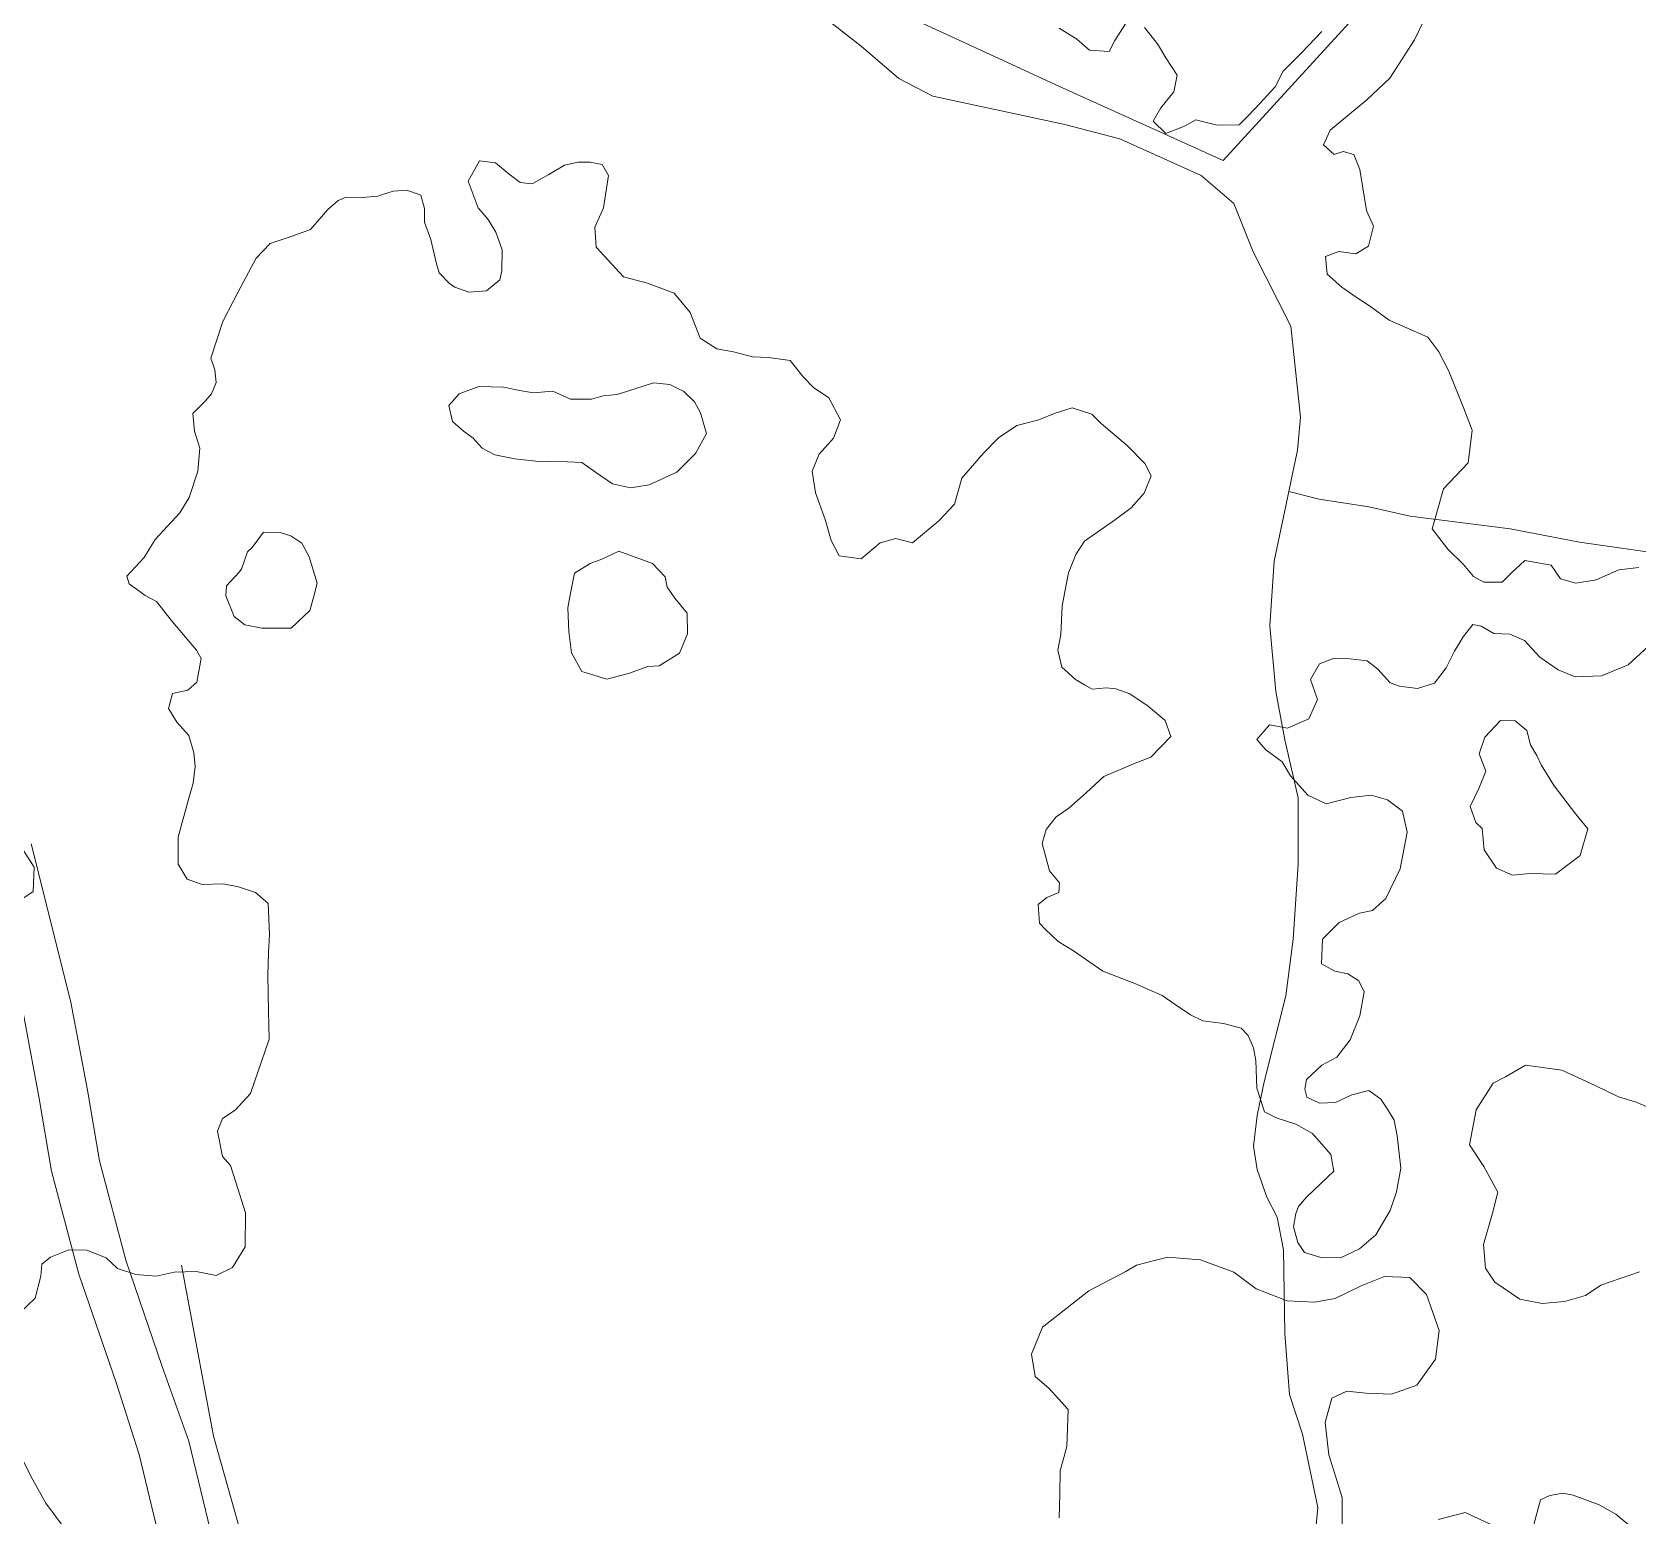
# Model space of a CAD drawing. Header units: metres. Extents: x 4652992 to 4879070, y 2074171 to 2309877.
# Drawn here: x 4653760 to 4653858.6, y 2307623.4 to 2307714.5 of the extents above; entities that cross this region are included whole.
import ezdxf

# ---------------------------------------------------------------- set-up
doc = ezdxf.new("R2010")
doc.units = ezdxf.units.M
doc.header["$MEASUREMENT"] = 0
doc.linetypes.add('DGN Style 3', pattern=[92.779933, 66.271381, -26.508552])
for name, color, linetype, lineweight in [('Level 1', 2, 'Continuous', 0), ('Level 19', 38, 'DGN Style 3', 0), ('Level 37', 3, 'Continuous', 0), ('Level 40', 1, 'Continuous', 0)]:
    doc.layers.add(name, color=color, linetype=linetype, lineweight=lineweight)

msp = doc.modelspace()

# ---------------------------------------------------------------- linework, layer by layer
at = {"layer": 'Level 1'}
for points in [[(4653838.16028, 2307615.544924, 1367.25), (4653838.946718, 2307623.958681, 1366.7875), (4653838.022097, 2307628.458132, 1366.4625), (4653837.224673, 2307630.903933, 1366.3625), (4653836.919131, 2307634.63373, 1366.1625), (4653836.855288, 2307639.784304, 1365.775), (4653836.4657, 2307641.782473, 1365.525), (4653835.829104, 2307643.000307, 1365.3875), (4653835.239321, 2307644.707888, 1365.175), (4653835.010683, 2307646.144472, 1365.025), (4653835.234926, 2307648.013125, 1364.875), (4653835.669131, 2307650.086916, 1364.75), (4653836.99872, 2307655.366884, 1364.5875), (4653837.446291, 2307658.838503, 1364.5125), (4653837.742678, 2307663.456301, 1364.2625), (4653837.755312, 2307667.521303, 1363.9375), (4653836.937075, 2307671.093325, 1363.6125), (4653836.382082, 2307674.052309, 1363.5375), (4653835.997072, 2307678.089907, 1363.5375), (4653836.266482, 2307682.04468, 1363.5375), (4653837.165124, 2307686.332503, 1363.5375), (4653837.413143, 2307687.515915, 1363.5375), (4653837.697878, 2307688.874514, 1363.5375), (4653837.894094, 2307690.882373, 1363.5375), (4653837.306718, 2307696.475014, 1363.5375), (4653834.991609, 2307701.039086, 1363.5375), (4653833.800982, 2307704.015655, 1363.5375), (4653831.785891, 2307705.719729, 1363.5375), (4653826.799685, 2307707.986086, 1363.5375), (4653823.410525, 2307708.856509, 1363.5125), (4653815.304079, 2307710.603884, 1363.1625), (4653813.229587, 2307711.688587, 1362.488819), (4653810.914478, 2307713.672966, 1362.4625), (4653806.350406, 2307717.244848, 1361.9125)], [(4653875.311281, 2307681.15552, 1373.5387), (4653868.741518, 2307681.802309, 1370.0512), (4653860.620486, 2307682.419924, 1368.2887), (4653855.020693, 2307683.218691, 1366.6887), (4653850.776308, 2307684.033083, 1366.1762), (4653844.632163, 2307684.823403, 1365.1512), (4653842.085544, 2307685.385643, 1364.422807), (4653839.042829, 2307685.848665, 1363.537512), (4653837.165124, 2307686.332503, 1363.5375)]]:
    msp.add_polyline3d(points, dxfattribs=at)
at = {"layer": 'Level 19', "linetype": 'DGN Style 3'}
for points in [[(4653771.467506, 2307620.36035, 1376.75578), (4653769.614849, 2307628.031298, 1376.267499), (4653767.992421, 2307632.622018, 1376.050312), (4653765.746078, 2307639.152588, 1375.486069), (4653764.12881, 2307645.250342, 1375.170591), (4653763.392021, 2307649.587826, 1374.993234), (4653762.376126, 2307654.980041, 1374.820187), (4653759.934022, 2307664.701, 1374.031073)], [(4653759.444634, 2307654.336275, 1374.601733), (4653760.438899, 2307649.058869, 1374.896432), (4653761.19405, 2307644.613284, 1375.130583), (4653762.874049, 2307638.279011, 1375.504037), (4653765.159663, 2307631.634272, 1376.006646), (4653766.575751, 2307627.207866, 1376.258664), (4653768.353175, 2307619.848424, 1376.754838)]]:
    msp.add_polyline3d(points, dxfattribs=at)
at = {"layer": 'Level 37'}
for points in [[(4653880.251207, 2307726.218678, 1380.008911), (4653865.539608, 2307728.174963, 1378.688531), (4653858.246118, 2307726.976106, 1377.488531), (4653843.974125, 2307718.492437, 1371.488531), (4653833.132327, 2307706.653261, 1365.888531), (4653823.047788, 2307711.200861, 1365.888531), (4653808.388871, 2307717.979503, 1364.088531), (4653803.182286, 2307722.497749, 1363.888531), (4653802.726639, 2307725.194639, 1363.888531), (4653801.112508, 2307726.585508, 1364.188531), (4653800.826374, 2307728.320392, 1364.188531), (4653799.904075, 2307734.183396, 1364.588531), (4653799.850668, 2307735.302988, 1364.803681), (4653799.730314, 2307737.826046, 1365.288531), (4653798.190657, 2307745.001871, 1365.788531), (4653796.151938, 2307754.379854, 1366.288531), (4653797.136684, 2307756.519194, 1366.288531), (4653791.440587, 2307762.289909, 1367.088531)], [(4653769.160976, 2307638.836552, 1378.621088), (4653771.136764, 2307628.334341, 1378.521088), (4653773.979882, 2307618.257157, 1378.721088)]]:
    msp.add_polyline3d(points, dxfattribs=at)
at = {"layer": 'Level 40', "color": 3, "elevation": 1373.8, "flags": 128}
msp.add_lwpolyline([(4653794.993992, 2307682.17956), (4653796.02225, 2307682.65852), (4653798.092005, 2307681.914046), (4653798.868365, 2307681.082454), (4653799.004295, 2307680.461015), (4653799.46829, 2307679.775479), (4653800.228862, 2307678.862056), (4653800.238941, 2307677.585387), (4653799.75694, 2307676.404809), (4653798.501931, 2307675.630077), (4653797.814286, 2307675.594373), (4653796.622064, 2307675.147238), (4653795.281419, 2307674.814022), (4653793.75413, 2307675.282171), (4653793.122534, 2307676.425462), (4653792.948377, 2307677.734454), (4653792.887743, 2307679.191274), (4653793.060866, 2307680.092434), (4653793.296939, 2307681.321269), (4653794.259002, 2307681.898231), (4653794.993992, 2307682.17956)], dxfattribs=at)
at = {"layer": 'Level 40', "color": 3}
for points in [[(4653845.52765, 2307715.372089, 1372.9), (4653844.897732, 2307714.05925, 1372.9), (4653843.378099, 2307711.700421, 1371.4), (4653841.974432, 2307710.368309, 1369.9), (4653839.703246, 2307708.51214, 1368.4), (4653839.300046, 2307707.601389, 1368.4), (4653839.949711, 2307707.016905, 1368.4), (4653840.519863, 2307707.209528, 1368.4), (4653841.166442, 2307707.0064, 1368.4), (4653841.52547, 2307706.098292, 1368.4), (4653841.953173, 2307703.570795, 1368.1), (4653842.375189, 2307702.620297, 1366.9), (4653842.06186, 2307701.384384, 1366.9), (4653841.286902, 2307700.925886, 1366.9), (4653840.24277, 2307701.054424, 1366.9), (4653839.422361, 2307700.757442, 1366.9), (4653839.519186, 2307699.669904, 1366.9), (4653840.436416, 2307698.879403, 1366.9), (4653841.308237, 2307698.25048, 1366.9), (4653842.126105, 2307697.727947, 1367.5), (4653843.33106, 2307696.844741, 1368.7), (4653845.715956, 2307695.797799, 1369.6), (4653846.381303, 2307694.907326, 1369.6), (4653846.990459, 2307693.723901, 1369.6), (4653847.915738, 2307691.414576, 1369.6), (4653848.423524, 2307690.09911, 1369.6), (4653848.190913, 2307688.092743, 1369.6), (4653846.667914, 2307686.491026, 1369.6), (4653845.970703, 2307684.043415, 1369.6), (4653846.946142, 2307682.78843, 1369.6), (4653847.904449, 2307681.840858, 1369.6), (4653848.524572, 2307681.111501, 1369.6), (4653849.141633, 2307680.762757, 1369.6), (4653850.282332, 2307680.767537, 1369.6), (4653850.84809, 2307681.340779, 1369.6), (4653851.675633, 2307682.090736, 1369.6), (4653853.281827, 2307681.807085, 1370.2), (4653853.867773, 2307680.964349, 1370.8), (4653854.803879, 2307680.705289, 1370.8), (4653856.057227, 2307680.915061, 1370.8), (4653857.440528, 2307681.523082, 1371.7), (4653858.677979, 2307681.659516, 1371.7)], [(4653823.072158, 2307714.772919, 1370.5), (4653824.149, 2307714.102389, 1370.2), (4653824.92995, 2307713.417106, 1370.2), (4653826.130388, 2307713.333169, 1370.2), (4653826.490681, 2307714.022076, 1370.2), (4653827.141, 2307715.033806, 1370.2)], [(4653828.313183, 2307714.803407, 1370.2), (4653829.111017, 2307713.810982, 1370.2), (4653829.629849, 2307712.949382, 1370.2), (4653830.308166, 2307711.889087, 1369), (4653830.111177, 2307710.862378, 1369), (4653829.313016, 2307709.877625, 1369), (4653828.850596, 2307709.055196, 1369), (4653829.61869, 2307708.295533, 1369), (4653830.772715, 2307708.753827, 1369), (4653831.45825, 2307709.15189, 1369), (4653832.764959, 2307708.819157, 1369), (4653834.129222, 2307708.845398, 1368.4), (4653834.696534, 2307709.419418, 1368.4), (4653835.365412, 2307710.125778, 1368.4), (4653836.340941, 2307711.164079, 1369.3), (4653836.831047, 2307712.132493, 1369.3), (4653837.963914, 2307713.278728, 1369.3), (4653839.210135, 2307714.560097, 1370.2)], [(4653859.734143, 2307677.265662, 1372.6), (4653858.009807, 2307675.677732, 1372), (4653856.369222, 2307675.014415, 1372), (4653854.767391, 2307674.949116, 1372), (4653853.715032, 2307675.38205, 1372), (4653852.593082, 2307676.15427, 1371.1), (4653851.651201, 2307677.172513, 1371.1), (4653850.743353, 2307677.577554, 1371.1), (4653849.765421, 2307677.617187, 1371.1), (4653848.992178, 2307678.070717, 1370.5), (4653848.480173, 2307678.170866, 1370.5), (4653847.886968, 2307677.416465, 1369.9), (4653847.338434, 2307676.536141, 1369.9), (4653846.835025, 2307675.495017, 1369.9), (4653846.125972, 2307674.570025, 1369.9), (4653845.075796, 2307674.243486, 1369.9), (4653843.963325, 2307674.384957, 1369.9), (4653843.391505, 2307674.572706, 1369.9), (4653842.641475, 2307675.422336, 1370.2), (4653841.979597, 2307675.931462, 1370.2), (4653840.940643, 2307676.058626, 1370.2), (4653839.960804, 2307676.098277, 1370.2), (4653839.057159, 2307675.743252, 1370.2), (4653838.49453, 2307674.789853, 1370.2), (4653838.942947, 2307673.562886, 1370.2), (4653838.411419, 2307672.375491, 1370.2), (4653837.085389, 2307671.799003, 1370.2), (4653835.986934, 2307672.013586, 1370.2), (4653835.204484, 2307671.102935, 1370.2), (4653835.765312, 2307670.461652, 1370.2), (4653836.765506, 2307669.734581, 1370.2), (4653837.284167, 2307668.873688, 1370.2), (4653838.346493, 2307667.678794, 1370.2), (4653839.461875, 2307667.157206, 1370.2), (4653840.979293, 2307667.544539, 1370.2), (4653842.220817, 2307667.681883, 1370.2), (4653843.231644, 2307667.408563, 1370.2), (4653844.158216, 2307666.696025, 1370.2), (4653844.44608, 2307665.4247, 1370.2), (4653844.179461, 2307664.033767, 1370.2), (4653844.011067, 2307663.155268, 1370.2), (4653843.133787, 2307661.351774, 1370.2), (4653842.306526, 2307660.601735, 1370.2), (4653841.518296, 2307660.451667, 1370.2), (4653840.265697, 2307659.860456, 1370.2), (4653839.235697, 2307658.845978, 1370.2), (4653839.174603, 2307657.338694, 1370.2), (4653839.997087, 2307656.874527, 1370.2), (4653840.802465, 2307656.717534, 1370.2), (4653841.47845, 2307656.281944, 1370.2), (4653841.805432, 2307655.610572, 1370.2), (4653841.524721, 2307654.146173, 1370.2), (4653840.937113, 2307652.665571, 1370.2), (4653840.126795, 2307651.608078, 1370.2), (4653839.195035, 2307651.105907, 1370.2), (4653838.266252, 2307650.223294, 1370.2), (4653838.15394, 2307649.637446, 1370.2), (4653838.289385, 2307649.155285, 1370.2), (4653839.052742, 2307648.778774, 1370.2), (4653840.046729, 2307648.813139, 1370.2), (4653841.05166, 2307649.30111, 1370.2), (4653842.087634, 2307649.555126, 1370.2), (4653842.822753, 2307649.032205, 1370.2), (4653843.236954, 2307648.419878, 1370.2), (4653843.637114, 2307647.734342, 1370.2), (4653843.834725, 2307646.784438, 1370.2), (4653844.057253, 2307644.799272, 1370.5), (4653843.776708, 2307643.335478, 1370.5), (4653843.405924, 2307642.192886, 1370.5), (4653842.511908, 2307640.696482, 1370.5), (4653841.510534, 2307639.828261, 1370.5), (4653840.345665, 2307639.295475, 1370.5), (4653839.132554, 2307639.303533, 1370.5), (4653838.136515, 2307639.617482, 1369.6), (4653837.721811, 2307640.230372, 1369.6), (4653837.45066, 2307641.195553, 1369.6), (4653837.60524, 2307642.001909, 1369.6), (4653837.762853, 2307642.42748, 1369.6), (4653838.255799, 2307643.015929, 1369.6), (4653839.932973, 2307644.599418, 1369), (4653839.749027, 2307645.624517, 1369), (4653838.625511, 2307646.908588, 1369), (4653837.595428, 2307647.489594, 1369), (4653836.449718, 2307647.864807, 1369), (4653835.684857, 2307648.242008, 1369), (4653835.204353, 2307649.705513, 1369), (4653835.150492, 2307651.407016, 1369.9), (4653834.995646, 2307652.182073, 1370.5), (4653834.682725, 2307652.926456, 1370.5), (4653834.240443, 2307653.392297, 1370.5), (4653833.156297, 2307653.679427, 1370.5), (4653831.898115, 2307653.832323, 1371.1), (4653831.135488, 2307654.20851, 1371.1), (4653830.195431, 2307654.846907, 1371.1), (4653829.387624, 2307655.383682, 1371.1), (4653827.710933, 2307656.118864, 1371.4), (4653825.74925, 2307656.890969, 1372.3), (4653823.9527, 2307658.130883, 1372.9), (4653823.000828, 2307658.694823, 1372.9), (4653822.236886, 2307659.449217, 1372.9), (4653821.854902, 2307659.826426, 1372.9), (4653821.772882, 2307660.97774, 1372.9), (4653822.308835, 2307661.40306, 1372.9), (4653823.049747, 2307661.712712, 1372.9), (4653823.088727, 2307662.31059, 1372.9), (4653822.470781, 2307663.036582, 1372.9), (4653822.034781, 2307664.711032, 1372.9), (4653822.275741, 2307665.572257, 1372.9), (4653822.881654, 2307666.362254, 1372.9), (4653823.66452, 2307666.890638, 1372.9), (4653824.732764, 2307667.821676, 1372), (4653825.817859, 2307668.82793, 1371.1), (4653827.638133, 2307669.610793, 1371.1), (4653828.701538, 2307670.010189, 1371.1), (4653829.933205, 2307671.287168, 1371.1), (4653829.589418, 2307672.264793, 1371.1), (4653828.545071, 2307673.151663, 1371.1), (4653827.399434, 2307673.906604, 1371.1), (4653826.549437, 2307674.22442, 1371.1), (4653825.95001, 2307674.265646, 1371.1), (4653825.10296, 2307674.203478, 1371.1), (4653824.618762, 2307674.449838, 1371.1), (4653824.075399, 2307674.783646, 1371.1), (4653823.236256, 2307675.554684, 1371.1), (4653822.979573, 2307676.591372, 1371.1), (4653823.162017, 2307677.542246, 1371.1), (4653823.245606, 2307679.289967, 1370.2), (4653823.414241, 2307680.168864, 1370.2), (4653823.639084, 2307681.340708, 1370.2), (4653824.083772, 2307682.469532, 1370.2), (4653824.618799, 2307683.276706, 1370.2), (4653826.524756, 2307684.601787, 1369.3), (4653827.500635, 2307685.323822, 1369.3), (4653828.284499, 2307686.235538, 1369.3), (4653828.715587, 2307687.292333, 1369.3), (4653828.328652, 2307688.052779, 1369.3), (4653827.264485, 2307689.14131, 1370.2), (4653825.655906, 2307690.499024, 1371.4), (4653825.081774, 2307691.06652, 1371.4), (4653823.86634, 2307691.456255, 1371.4), (4653822.817186, 2307691.1308, 1371.4), (4653821.827095, 2307690.717894, 1371.4), (4653820.471129, 2307690.376591, 1371.4), (4653819.337573, 2307689.61241, 1371.4), (4653818.395393, 2307688.65898, 1371.4), (4653817.093336, 2307687.137054, 1370.8), (4653816.637823, 2307685.555666, 1370.8), (4653815.680574, 2307684.527972, 1370.8), (4653814.052913, 2307683.175674, 1370.8), (4653813.041307, 2307683.449439, 1370.8), (4653812.077819, 2307683.182189, 1370.8), (4653810.900479, 2307682.197253, 1370.8), (4653809.567467, 2307682.381916, 1370.8), (4653809.062546, 2307683.316096, 1370.8), (4653808.701167, 2307684.601986, 1370.8), (4653808.102868, 2307686.238047, 1370.8), (4653807.902099, 2307687.568515, 1370.8), (4653808.332775, 2307688.623525, 1370.8), (4653809.203116, 2307689.592452, 1370.8), (4653809.647808, 2307690.720583, 1370.8), (4653808.920051, 2307692.078223, 1370.8), (4653807.978436, 2307692.718281, 1370.8), (4653807.343974, 2307693.37417, 1370.8), (4653806.545848, 2307694.365942, 1370.8), (4653805.212528, 2307694.5511, 1370.8), (4653804.231547, 2307694.591293, 1370.8), (4653803.072775, 2307694.894178, 1370.8), (4653802.046483, 2307695.09516, 1370.8), (4653801.031187, 2307695.749781, 1370.8), (4653800.418596, 2307697.313121, 1370.8), (4653799.428332, 2307698.494691, 1370.8), (4653797.79816, 2307699.117957, 1370.8), (4653796.319262, 2307699.508219, 1371.4), (4653794.631753, 2307701.326771, 1372.6), (4653794.563667, 2307702.552456, 1372.6), (4653794.836213, 2307703.180965, 1372.6), (4653795.094724, 2307703.736444, 1372.6), (4653795.40037, 2307705.72227, 1372.6), (4653795.000643, 2307706.406815, 1372.6), (4653794.269248, 2307706.550266, 1372.6), (4653793.527644, 2307706.545593, 1371.4), (4653792.686431, 2307706.359089, 1369.9), (4653791.737596, 2307705.784291, 1369.9), (4653790.715251, 2307705.223861, 1369.9), (4653789.966585, 2307705.294551, 1369.9), (4653789.302441, 2307705.805223, 1369.9), (4653788.446063, 2307706.50579, 1369.9), (4653787.476893, 2307706.619731, 1369.9), (4653786.782368, 2307705.386149, 1369.9), (4653787.382137, 2307703.746626, 1369.9), (4653788.004076, 2307703.015959, 1369.9), (4653788.464971, 2307702.240775, 1369.9), (4653788.869483, 2307701.172276, 1369.9), (4653788.850299, 2307699.882418, 1369.9), (4653788.717974, 2307699.326036, 1370.5), (4653787.902481, 2307698.649456, 1370.5), (4653786.818487, 2307698.557635, 1370.5), (4653785.965745, 2307698.876707, 1370.5), (4653785.626854, 2307699.095147, 1370.5), (4653784.991304, 2307699.751869, 1370.5), (4653784.810316, 2307700.395604, 1370.5), (4653784.492246, 2307701.801592, 1369.9), (4653784.08764, 2307702.870234, 1369.9), (4653784.095743, 2307703.705802, 1369.9), (4653783.869293, 2307704.511234, 1369.9), (4653783.015643, 2307704.830762, 1369.9), (4653782.164946, 2307704.769174, 1369.9), (4653781.393053, 2307704.509753, 1371.1), (4653781.223325, 2307704.447312, 1372.6), (4653780.296375, 2307704.380997, 1374.1), (4653779.283838, 2307704.395911, 1375.3), (4653778.790441, 2307704.190633, 1375.3), (4653778.154174, 2307703.635857, 1375.3), (4653777.086326, 2307702.410618, 1375.3), (4653775.899425, 2307701.975726, 1375.6), (4653774.607299, 2307701.549623, 1375.6), (4653773.755428, 2307700.65986, 1375.6), (4653772.808561, 2307698.882918, 1375.6), (4653772.335105, 2307697.994404, 1375.6), (4653771.718783, 2307696.756423, 1375.6), (4653770.976718, 2307694.51795, 1376.2), (4653771.215146, 2307693.792576, 1376.2), (4653771.29391, 2307693.023031, 1376.2), (4653771.008455, 2307692.324731, 1376.2), (4653770.619234, 2307691.872957, 1376.2), (4653769.868717, 2307691.114742, 1376.2), (4653769.964423, 2307690.040182, 1376.2), (4653770.292653, 2307688.99558, 1376.2), (4653770.172772, 2307687.586081, 1376.2), (4653769.632724, 2307685.956993, 1376.2), (4653769.072757, 2307685.01052, 1376.2), (4653767.544002, 2307683.390441, 1376.8), (4653766.870905, 2307682.28401, 1377.4), (4653765.819624, 2307681.134064, 1377.4), (4653765.954089, 2307680.656058, 1377.4), (4653766.947393, 2307679.935097, 1377.4), (4653767.632822, 2307679.57542, 1377.4), (4653768.62294, 2307678.32215, 1378.3), (4653770.085564, 2307676.580294, 1378.9), (4653770.384489, 2307676.067245, 1379.8), (4653770.106456, 2307674.621334, 1379.8), (4653769.560518, 2307674.127766, 1379.8), (4653768.621523, 2307673.935884, 1379.8), (4653768.368319, 2307673.010108, 1379.8), (4653768.881416, 2307672.159913, 1379.8), (4653769.625768, 2307671.339655, 1379.8), (4653769.937054, 2307670.281292, 1380.4), (4653770.001432, 2307669.444384, 1380.4), (4653769.879368, 2307668.418992, 1380.4), (4653769.626415, 2307667.494039, 1380.4), (4653768.973016, 2307665.101872, 1380.7), (4653768.957002, 2307663.456946, 1380.7), (4653769.52786, 2307662.521749, 1380.7), (4653770.440709, 2307662.194163, 1380.7), (4653771.726192, 2307662.243455, 1380.7), (4653772.666683, 2307662.060299, 1380.7), (4653773.724041, 2307661.704581, 1380.7), (4653774.494935, 2307661.03016, 1380.7), (4653774.581981, 2307659.140716, 1380.7), (4653774.518472, 2307658.029574, 1380.7), (4653774.471782, 2307656.615544, 1380.7), (4653774.503314, 2307654.437267, 1380.7), (4653774.545782, 2307652.706261, 1380.7), (4653773.407179, 2307649.367645, 1381), (4653772.462079, 2307648.353369, 1381), (4653771.686368, 2307647.830238, 1381), (4653771.3891, 2307647.06436, 1381), (4653771.690126, 2307645.508344, 1381), (4653772.185402, 2307644.962882, 1381), (4653772.511227, 2307643.926218, 1381), (4653773.098054, 2307642.051354, 1380.7), (4653773.071118, 2307639.959119, 1380.7), (4653772.300947, 2307638.685281, 1380.7), (4653771.307796, 2307638.203774, 1380.7), (4653770.077749, 2307638.442441, 1380.7), (4653768.719707, 2307638.406263, 1380.7), (4653767.62326, 2307638.169462, 1380.7), (4653766.365166, 2307638.263692, 1380.7), (4653765.234913, 2307638.632822, 1380.7), (4653764.535948, 2307639.292935, 1380.7), (4653763.347077, 2307639.748401, 1380.7), (4653762.258704, 2307639.775624, 1381), (4653761.120676, 2307639.322307, 1381), (4653760.589281, 2307638.901073, 1381), (4653760.522778, 2307638.164929, 1381), (4653760.186556, 2307636.806941, 1381), (4653758.80934, 2307635.500929, 1381)], [(4653791.980317, 2307692.479406, 1372), (4653793.058084, 2307691.98761, 1371.7), (4653794.339985, 2307691.992531, 1371.7), (4653795.061512, 2307692.192363, 1371.7), (4653795.931807, 2307692.277805, 1371.7), (4653798.160611, 2307692.99835, 1372.3), (4653799.162823, 2307692.88733, 1372.3), (4653800.019715, 2307692.464077, 1372.3), (4653800.664882, 2307691.826778, 1372.3), (4653801.047686, 2307691.155681, 1372.3), (4653801.402322, 2307689.893945, 1372.3), (4653800.73912, 2307688.661031, 1372.3), (4653799.582694, 2307687.524534, 1372.3), (4653797.898037, 2307686.746771, 1372.3), (4653796.750444, 2307686.545313, 1372.3), (4653795.646409, 2307686.791842, 1371.7), (4653794.588973, 2307687.510207, 1371.7), (4653793.762596, 2307688.098147, 1371.7), (4653791.986777, 2307688.189667, 1371.7), (4653791.296692, 2307688.154092, 1371.7), (4653789.646977, 2307688.333363, 1372), (4653788.41265, 2307688.574763, 1372), (4653787.637077, 2307688.982165, 1372), (4653787.073429, 2307689.603856, 1372), (4653786.478188, 2307690.061255, 1372), (4653785.816412, 2307690.616926, 1372), (4653785.578572, 2307691.601149, 1372), (4653786.230279, 2307692.32608, 1372), (4653787.426462, 2307692.773945, 1372), (4653788.955073, 2307692.730521, 1372), (4653789.942502, 2307692.537285, 1372), (4653790.765316, 2307692.376264, 1372), (4653791.980317, 2307692.479406, 1372)], [(4653773.503271, 2307682.885709, 1376.535195), (4653774.207344, 2307683.833076, 1375.635195), (4653775.232977, 2307683.807903, 1375.935195), (4653775.885691, 2307683.603649, 1375.935195), (4653776.569829, 2307683.163075, 1375.935195), (4653777.020451, 2307682.307774, 1375.935195), (4653777.509401, 2307680.700575, 1376.235195), (4653777.273851, 2307679.819023, 1377.135195), (4653777.043796, 2307679.021489, 1377.135195), (4653775.914968, 2307677.939865, 1377.135195), (4653774.102564, 2307677.934872, 1377.435195), (4653773.067348, 2307678.136954, 1377.435195), (4653772.398812, 2307678.650272, 1377.435195), (4653771.890544, 2307679.927575, 1376.835195), (4653771.930142, 2307680.532915, 1376.835195), (4653772.706896, 2307681.377454, 1376.835195), (4653772.863102, 2307681.554107, 1376.535195), (4653773.224306, 2307682.633543, 1376.535195), (4653773.503271, 2307682.885709, 1376.535195)], [(4653848.86026, 2307670.218233, 1372.3), (4653849.217172, 2307671.243678, 1371.7), (4653850.171169, 2307672.269382, 1371.7), (4653851.075199, 2307672.244204, 1371.7), (4653851.794237, 2307671.649143, 1371.7), (4653852.005304, 2307670.774601, 1371.7), (4653852.40016, 2307670.132076, 1372.3), (4653852.666948, 2307669.550159, 1372.3), (4653853.478236, 2307668.256412, 1372.3), (4653854.796547, 2307666.528554, 1372.9), (4653855.531124, 2307665.628988, 1372.9), (4653855.064242, 2307663.981112, 1372.9), (4653853.56035, 2307662.838046, 1372.9), (4653851.992193, 2307662.87021, 1372.3), (4653850.915182, 2307662.777666, 1372.3), (4653849.935979, 2307663.195859, 1372.3), (4653849.169499, 2307664.329481, 1372.3), (4653849.04249, 2307665.641067, 1372.3), (4653848.660751, 2307666.018378, 1372.3), (4653848.317927, 2307666.993655, 1372.3), (4653848.833452, 2307668.104074, 1372.3), (4653849.262032, 2307669.155743, 1372.3), (4653848.86026, 2307670.218233, 1372.3)], [(4653758.751983, 2307660.888432, 1378), (4653760.051751, 2307661.764115, 1378), (4653760.112668, 2307663.257103, 1378), (4653759.245403, 2307664.629857, 1378)], [(4653858.715336, 2307638.422567, 1376.2), (4653856.32904, 2307637.602312, 1376.2), (4653855.397651, 2307636.972199, 1376.2), (4653854.112839, 2307636.61358, 1376.2), (4653852.735101, 2307636.47581, 1376.2), (4653851.367031, 2307636.741805, 1376.2), (4653849.827951, 2307637.798561, 1375.6), (4653849.248097, 2307638.65578, 1375.6), (4653849.119334, 2307640.102073, 1375.6), (4653849.690026, 2307642.021376, 1375.6), (4653850.005262, 2307643.313557, 1375.6), (4653849.159143, 2307644.899445, 1375.6), (4653848.262978, 2307646.224424, 1375.6), (4653848.67555, 2307648.37745, 1375.6), (4653849.730457, 2307649.999214, 1375.6), (4653850.482578, 2307650.394075, 1375.6), (4653851.700897, 2307651.104097, 1375.6), (4653853.942725, 2307650.8026, 1375.6), (4653855.994114, 2307649.861581, 1375.6), (4653857.418426, 2307649.178114, 1375.6), (4653858.501521, 2307648.831782, 1375.6), (4653859.755088, 2307648.316939, 1375.6)], [(4653823.07023, 2307623.333356, 1376.535195), (4653823.10517, 2307624.770801, 1376.535195), (4653823.14011, 2307626.208235, 1376.535195), (4653823.545469, 2307627.694142, 1376.535195), (4653823.620128, 2307629.966254, 1376.535195), (4653822.427741, 2307631.28082, 1376.535195), (4653821.592421, 2307631.995434, 1375.935195), (4653821.372778, 2307633.363171, 1375.935195), (4653822.055441, 2307635.037532, 1375.935195), (4653824.890904, 2307637.257181, 1375.935195), (4653827.155602, 2307638.456907, 1374.435195), (4653827.82418, 2307638.845347, 1373.235195), (4653829.72967, 2307639.321503, 1373.235195), (4653831.756337, 2307639.169414, 1373.235195), (4653833.787581, 2307638.41185, 1373.235195), (4653835.162924, 2307637.376185, 1372.635195), (4653837.078973, 2307636.640783, 1372.635195), (4653838.756707, 2307636.556754, 1372.635195), (4653840.012483, 2307636.796707, 1372.635195), (4653841.613189, 2307637.574549, 1372.635195), (4653843.052421, 2307638.141701, 1372.635195), (4653844.612958, 2307638.080281, 1372.635195), (4653845.622433, 2307637.037169, 1372.635195), (4653846.408357, 2307634.827782, 1372.635195), (4653846.189694, 2307633.055593, 1372.635195), (4653845.038287, 2307631.46453, 1372.635195), (4653843.482601, 2307630.919755, 1372.635195), (4653841.921934, 2307630.980846, 1372.635195), (4653840.733363, 2307631.09066, 1372.635195), (4653839.805164, 2307630.665889, 1372.635195), (4653839.397841, 2307629.171906, 1372.635195), (4653839.623238, 2307627.192058, 1372.635195), (4653840.448324, 2307624.578196, 1372.935195), (4653840.450118, 2307621.433138, 1372.935195)], [(4653741.00928, 2307622.110971, 1385.5), (4653740.711141, 2307623.514826, 1385.5), (4653740.621228, 2307624.52415, 1385.5), (4653741.184395, 2307625.973913, 1385.5), (4653743.064478, 2307626.938592, 1384.9), (4653745.030662, 2307627.550747, 1384.9), (4653746.503761, 2307628.187342, 1384.9), (4653747.842445, 2307628.495375, 1384.9), (4653748.914563, 2307629.634859, 1384.9), (4653750.015672, 2307630.555948, 1384.9), (4653752.054295, 2307631.015772, 1384.3), (4653754.10846, 2307630.972603, 1384.3), (4653755.97819, 2307629.971849, 1384.3), (4653757.107051, 2307629.198688, 1384.9), (4653758.469098, 2307628.155211, 1384.9), (4653759.325433, 2307627.067973, 1384.9), (4653760.047555, 2307625.652387, 1384.9), (4653760.83812, 2307624.223601, 1384.9), (4653762.030667, 2307622.627946, 1384.3)], [(4653852.230198, 2307622.914669, 1373.8), (4653852.631554, 2307624.434798, 1375), (4653853.209617, 2307624.699548, 1375), (4653853.991631, 2307624.849315, 1375), (4653854.645294, 2307624.722444, 1375), (4653856.238057, 2307624.117192, 1375.6), (4653857.25681, 2307623.542922, 1375.6), (4653858.1026, 2307622.851624, 1375.6)], [(4653846.339501, 2307623.218235, 1373.2), (4653848.009228, 2307623.650382, 1373.2), (4653849.673896, 2307622.873794, 1373.2)]]:
    msp.add_polyline3d(points, dxfattribs=at)

doc.saveas('drawing.dxf')
